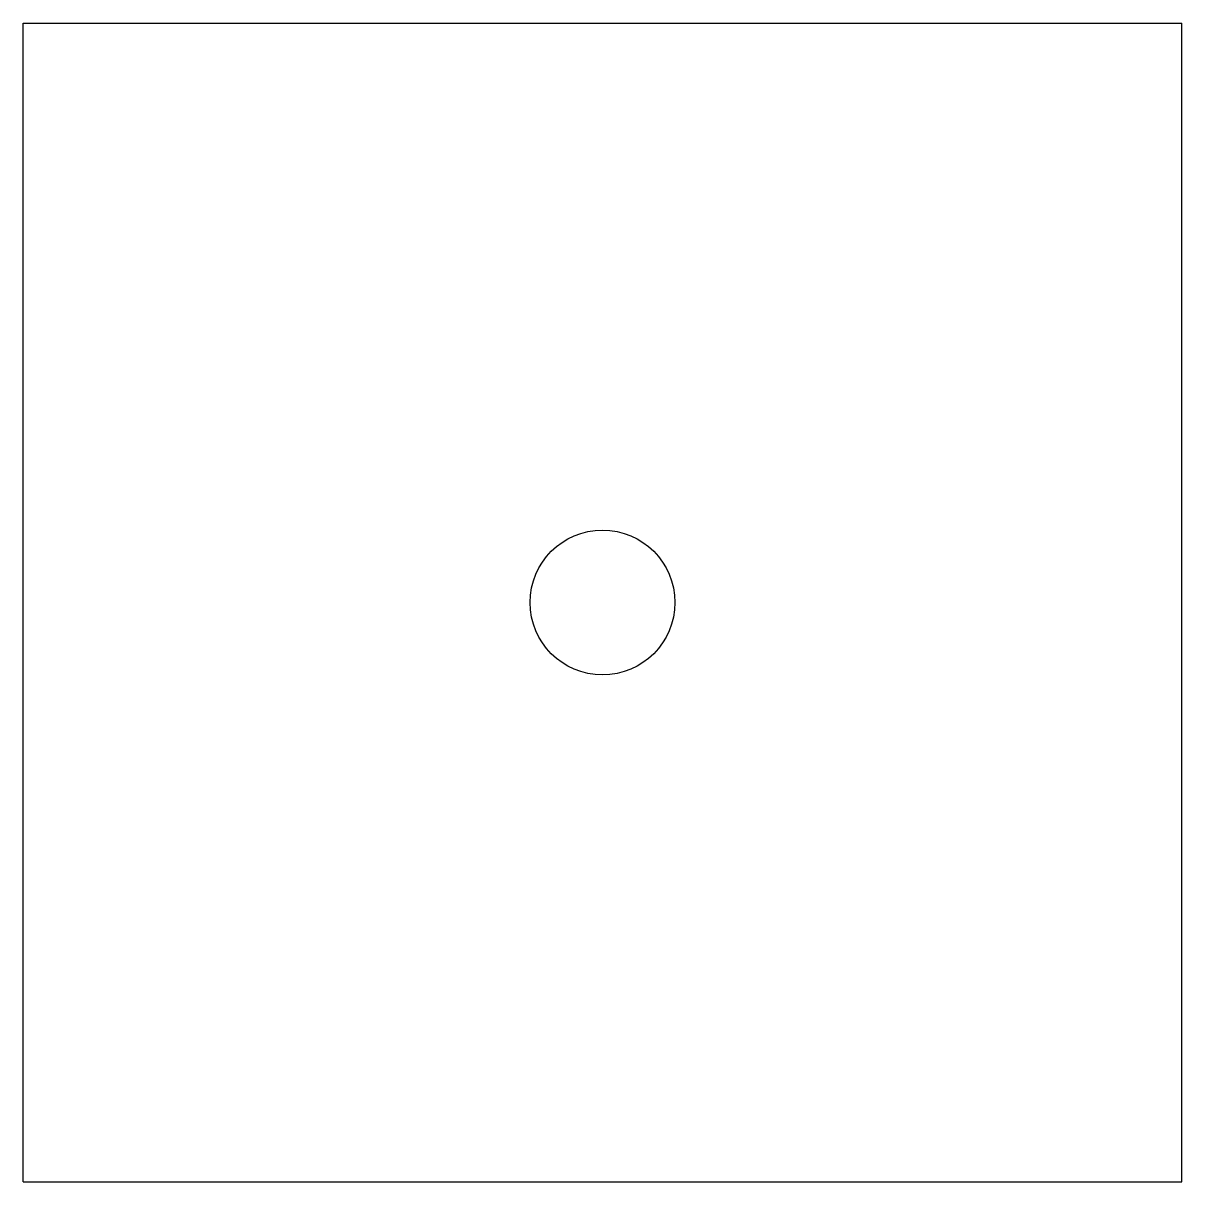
# Model space of a CAD drawing. Header units: millimetres. Extents: x 0 to 20, y 0 to 20.
import ezdxf

# ---------------------------------------------------------------- set-up
doc = ezdxf.new("R2010")
doc.units = ezdxf.units.MM

msp = doc.modelspace()

# ---------------------------------------------------------------- linework, layer by layer
for p, q in [((0, 0), (0, 20)), ((0, 20), (20, 20)), ((20, 0), (20, 20)), ((0, 0), (20, 0))]:
    msp.add_line(p, q)
msp.add_circle((10, 10), 1.25)

doc.saveas('drawing.dxf')
